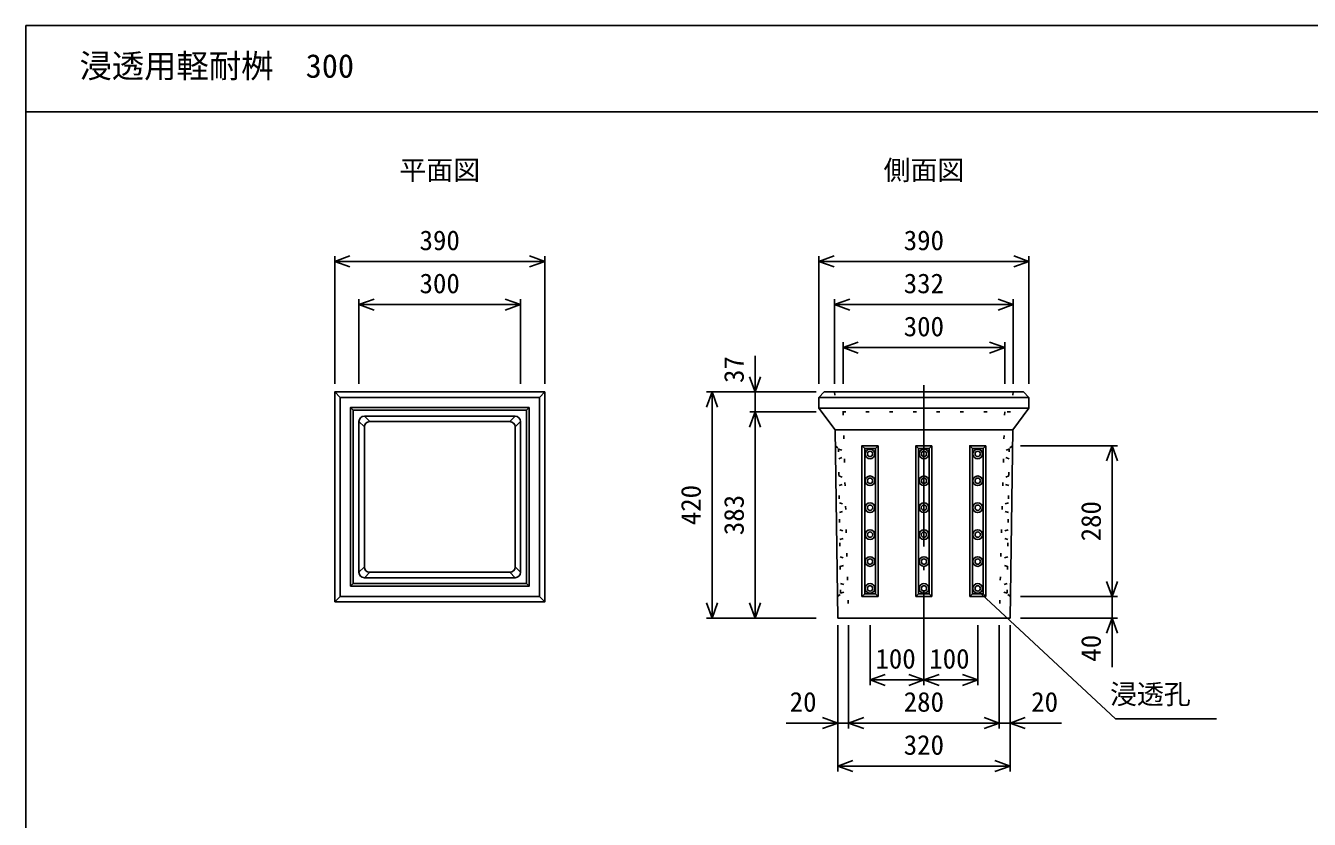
# Model space of a CAD drawing. Units: millimetres, scale not verified. Extents: x -10500 to 10500, y -7425 to 7425.
# Drawn here: x -8250 to -5866, y 4233 to 5708 of the extents above; entities that cross this region are included whole.
import ezdxf
from ezdxf.enums import TextEntityAlignment as Align

# ---------------------------------------------------------------- set-up
doc = ezdxf.new("R2010")
doc.units = ezdxf.units.MM
doc.header["$LTSCALE"] = 25
doc.linetypes.add('DOTTED', pattern=[1.75, 0.25, -1.5])
doc.linetypes.add('LONG_DASHED_DOTTED', pattern=[15.25, 12, -1.5, 0.25, -1.5])
for name, color, linetype, lineweight in [('0-0_CENTER', 7, 'LONG_DASHED_DOTTED', 25), ('0-1_DIM', 7, 'Continuous', 25), ('0-5_OUTLINE', 3, 'Continuous', 25), ('0-6_OUTLINE2', 4, 'DOTTED', 25), ('0-7_TXT', 7, 'Continuous', 25)]:
    doc.layers.add(name, color=color, linetype=linetype, lineweight=lineweight)
doc.styles.add('ＭＳ ゴシック', font='')
doc.styles.get('ＭＳ ゴシック').set_extended_font_data('MS Gothic')

msp = doc.modelspace()

# ---------------------------------------------------------------- linework, layer by layer
at = {"layer": '0-0_CENTER'}
msp.add_line((-6581.85, 5039.86), (-6581.85, 4593.74), dxfattribs=at)
at = {"layer": '0-1_DIM'}
for p, q in [((-7676.03, 5279.45), (-7676.03, 5041.95)), ((-7676.03, 5269.45), (-7286.03, 5269.45)), ((-7286.03, 5279.45), (-7286.03, 5041.95)), ((-6776.85, 5279.45), (-6776.85, 5041.95)), ((-6776.85, 5269.45), (-6386.85, 5269.45)), ((-6386.85, 5279.45), (-6386.85, 5041.95)), ((-7631.03, 5199.45), (-7631.03, 5041.95)), ((-7331.03, 5199.45), (-7331.03, 5041.95)), ((-6747.85, 5199.45), (-6747.85, 5041.95)), ((-6415.85, 5199.45), (-6415.85, 5041.95)), ((-7631.03, 5189.45), (-7331.03, 5189.45)), ((-6747.85, 5189.45), (-6415.85, 5189.45)), ((-6731.85, 5119.45), (-6731.85, 5041.95)), ((-6731.85, 5109.45), (-6431.85, 5109.45)), ((-6431.85, 5119.45), (-6431.85, 5041.95)), ((-6895.38, 5026.95), (-6895.38, 5093.98)), ((-6985.38, 5026.95), (-6781.85, 5026.95)), ((-6975.38, 5026.95), (-6975.38, 4606.95)), ((-6895.38, 5026.95), (-6895.38, 4989.95)), ((-6905.38, 4989.95), (-6781.85, 4989.95)), ((-6895.38, 4989.95), (-6895.38, 4606.95)), ((-6222.29, 4926.95), (-6402.29, 4926.95)), ((-6222.29, 4646.95), (-6402.29, 4646.95)), ((-6985.38, 4606.95), (-6781.85, 4606.95)), ((-6222.29, 4606.95), (-6402.29, 4606.95)), ((-6232.29, 4515.62), (-6232.29, 4606.95)), ((-6741.85, 4321.95), (-6741.85, 4593.74)), ((-6721.85, 4401.95), (-6721.85, 4593.74)), ((-6681.85, 4481.95), (-6681.85, 4593.74)), ((-6581.85, 4481.95), (-6581.85, 4593.74)), ((-6481.85, 4481.95), (-6481.85, 4593.74)), ((-6441.85, 4401.95), (-6441.85, 4593.74)), ((-6421.85, 4321.95), (-6421.85, 4593.74)), ((-6837.53, 4411.95), (-6741.85, 4411.95)), ((-6741.85, 4411.95), (-6721.85, 4411.95)), ((-6721.85, 4411.95), (-6441.85, 4411.95)), ((-6441.85, 4411.95), (-6421.85, 4411.95)), ((-6326.16, 4411.95), (-6421.85, 4411.95)), ((-6741.85, 4331.95), (-6421.85, 4331.95))]:
    msp.add_line(p, q, dxfattribs=at)
for points in [[(-7647.84, 5259.19), (-7676.03, 5269.45), (-7647.84, 5279.71)], [(-7314.22, 5259.19), (-7286.03, 5269.45), (-7314.22, 5279.71)], [(-6748.66, 5259.19), (-6776.85, 5269.45), (-6748.66, 5279.71)], [(-6415.04, 5259.19), (-6386.85, 5269.45), (-6415.04, 5279.71)], [(-7602.84, 5179.19), (-7631.03, 5189.45), (-7602.84, 5199.71)], [(-7359.22, 5179.19), (-7331.03, 5189.45), (-7359.22, 5199.71)], [(-6719.66, 5179.19), (-6747.85, 5189.45), (-6719.66, 5199.71)], [(-6444.04, 5179.19), (-6415.85, 5189.45), (-6444.04, 5199.71)], [(-6703.66, 5099.19), (-6731.85, 5109.45), (-6703.66, 5119.71)], [(-6460.04, 5099.19), (-6431.85, 5109.45), (-6460.04, 5119.71)], [(-6885.12, 5055.14), (-6895.38, 5026.95), (-6905.64, 5055.14)], [(-6965.12, 4998.76), (-6975.38, 5026.95), (-6985.64, 4998.76)], [(-6885.12, 4961.76), (-6895.38, 4989.95), (-6905.64, 4961.76)], [(-6222.03, 4898.76), (-6232.29, 4926.95), (-6242.56, 4898.76)], [(-6232.29, 4926.95), (-6232.29, 4646.95), (-6232.29, 4606.95)], [(-6222.03, 4675.14), (-6232.29, 4646.95), (-6242.56, 4675.14)], [(-6965.12, 4635.14), (-6975.38, 4606.95), (-6985.64, 4635.14)], [(-6885.12, 4635.14), (-6895.38, 4606.95), (-6905.64, 4635.14)], [(-6222.03, 4578.76), (-6232.29, 4606.95), (-6242.56, 4578.76)], [(-6653.66, 4481.69), (-6681.85, 4491.95), (-6653.66, 4502.21)], [(-6681.85, 4491.95), (-6581.85, 4491.95), (-6481.85, 4491.95)], [(-6610.04, 4481.69), (-6581.85, 4491.95), (-6610.04, 4502.21)], [(-6553.66, 4481.69), (-6581.85, 4491.95), (-6553.66, 4502.21)], [(-6510.04, 4481.69), (-6481.85, 4491.95), (-6510.04, 4502.21)], [(-6770.04, 4401.69), (-6741.85, 4411.95), (-6770.04, 4422.21)], [(-6693.66, 4401.69), (-6721.85, 4411.95), (-6693.66, 4422.21)], [(-6470.04, 4401.69), (-6441.85, 4411.95), (-6470.04, 4422.21)], [(-6393.66, 4401.69), (-6421.85, 4411.95), (-6393.66, 4422.21)], [(-6713.66, 4321.69), (-6741.85, 4331.95), (-6713.66, 4342.21)], [(-6450.04, 4321.69), (-6421.85, 4331.95), (-6450.04, 4342.21)]]:
    msp.add_lwpolyline(points, dxfattribs=at)
at = {"layer": '0-5_OUTLINE'}
for p, q in [((-7676.03, 5026.95), (-7666.03, 5016.95)), ((-7296.03, 5016.95), (-7286.03, 5026.95)), ((-6766.85, 5026.95), (-6776.85, 5016.95)), ((-6776.85, 4996.95), (-6776.85, 5016.95)), ((-6776.85, 5016.95), (-6386.85, 5016.95)), ((-6396.85, 5026.95), (-6766.85, 5026.95)), ((-6396.85, 5026.95), (-6386.85, 5016.95)), ((-6386.85, 4996.95), (-6386.85, 5016.95)), ((-7647.03, 4997.95), (-7642.03, 4992.95)), ((-7320.03, 4992.95), (-7315.03, 4997.95)), ((-6776.85, 4996.95), (-6386.85, 4996.95)), ((-6386.85, 4996.95), (-6416.85, 4956.95)), ((-7631.03, 4691.95), (-7631.03, 4971.95)), ((-7621.03, 4961.95), (-7631.03, 4971.95)), ((-7341.03, 4981.95), (-7621.03, 4981.95)), ((-7621.03, 4981.95), (-7611.03, 4971.95)), ((-7621.03, 4701.95), (-7621.03, 4961.95)), ((-7351.03, 4971.95), (-7611.03, 4971.95)), ((-7351.03, 4971.95), (-7341.03, 4981.95)), ((-7331.03, 4971.95), (-7341.03, 4961.95)), ((-7341.03, 4701.95), (-7341.03, 4961.95)), ((-7331.03, 4691.95), (-7331.03, 4971.95)), ((-6746.85, 4956.95), (-6741.85, 4606.95)), ((-6416.85, 4956.95), (-6421.85, 4606.95)), ((-6691.85, 4921.95), (-6696.85, 4926.95)), ((-6691.85, 4921.95), (-6691.85, 4651.95)), ((-6671.85, 4921.95), (-6691.85, 4921.95)), ((-6671.85, 4921.95), (-6666.85, 4926.95)), ((-6671.85, 4921.95), (-6671.85, 4651.95)), ((-6666.85, 4926.95), (-6666.85, 4646.95)), ((-6591.85, 4921.95), (-6596.85, 4926.95)), ((-6591.85, 4921.95), (-6591.85, 4651.95)), ((-6571.85, 4921.95), (-6591.85, 4921.95)), ((-6571.85, 4921.95), (-6566.85, 4926.95)), ((-6571.85, 4921.95), (-6571.85, 4651.95)), ((-6566.85, 4926.95), (-6566.85, 4646.95)), ((-6491.85, 4921.95), (-6496.85, 4926.95)), ((-6491.85, 4921.95), (-6491.85, 4651.95)), ((-6471.85, 4921.95), (-6491.85, 4921.95)), ((-6471.85, 4921.95), (-6466.85, 4926.95)), ((-6471.85, 4921.95), (-6471.85, 4651.95)), ((-6466.85, 4926.95), (-6466.85, 4646.95)), ((-7621.03, 4701.95), (-7631.03, 4691.95)), ((-7341.03, 4701.95), (-7331.03, 4691.95)), ((-7611.03, 4691.95), (-7621.03, 4681.95)), ((-7621.03, 4681.95), (-7341.03, 4681.95)), ((-7611.03, 4691.95), (-7351.03, 4691.95)), ((-7351.03, 4691.95), (-7341.03, 4681.95)), ((-7642.03, 4670.95), (-7647.03, 4665.95)), ((-7315.03, 4665.95), (-7320.03, 4670.95)), ((-6691.85, 4651.95), (-6696.85, 4646.95)), ((-6671.85, 4651.95), (-6691.85, 4651.95)), ((-6671.85, 4651.95), (-6666.85, 4646.95)), ((-6591.85, 4651.95), (-6596.85, 4646.95)), ((-6571.85, 4651.95), (-6591.85, 4651.95)), ((-6571.85, 4651.95), (-6566.85, 4646.95)), ((-6491.85, 4651.95), (-6496.85, 4646.95)), ((-6471.85, 4651.95), (-6491.85, 4651.95)), ((-6471.85, 4651.95), (-6466.85, 4646.95)), ((-7666.03, 4646.95), (-7676.03, 4636.95)), ((-7296.03, 4646.95), (-7286.03, 4636.95)), ((-6666.85, 4646.95), (-6696.85, 4646.95)), ((-6566.85, 4646.95), (-6596.85, 4646.95)), ((-6466.85, 4646.95), (-6496.85, 4646.95)), ((-6421.85, 4606.95), (-6741.85, 4606.95))]:
    msp.add_line(p, q, dxfattribs=at)
for points in [[(-7676.03, 4636.95), (-7286.03, 4636.95), (-7286.03, 5026.95), (-7676.03, 5026.95)], [(-7666.03, 4646.95), (-7296.03, 4646.95), (-7296.03, 5016.95), (-7666.03, 5016.95)], [(-7647.03, 4665.95), (-7315.03, 4665.95), (-7315.03, 4997.95), (-7647.03, 4997.95)], [(-7642.03, 4670.95), (-7320.03, 4670.95), (-7320.03, 4992.95), (-7642.03, 4992.95)]]:
    msp.add_lwpolyline(points, close=True, dxfattribs=at)
for points in [[(-6776.85, 4996.95), (-6746.85, 4956.95), (-6416.85, 4956.95)], [(-6666.85, 4926.95), (-6696.85, 4926.95), (-6696.85, 4646.95)], [(-6566.85, 4926.95), (-6596.85, 4926.95), (-6596.85, 4646.95)], [(-6466.85, 4926.95), (-6496.85, 4926.95), (-6496.85, 4646.95)]]:
    msp.add_lwpolyline(points, dxfattribs=at)
for centre, radius in [((-6681.85, 4911.95), 9), ((-6681.85, 4911.95), 5), ((-6581.85, 4911.95), 9), ((-6581.85, 4911.95), 5), ((-6481.85, 4911.95), 9), ((-6481.85, 4911.95), 5), ((-6681.85, 4861.95), 9), ((-6681.85, 4861.95), 5), ((-6581.85, 4861.95), 9), ((-6581.85, 4861.95), 5), ((-6481.85, 4861.95), 9), ((-6481.85, 4861.95), 5), ((-6681.85, 4811.95), 9), ((-6681.85, 4811.95), 5), ((-6581.85, 4811.95), 9), ((-6581.85, 4811.95), 5), ((-6481.85, 4811.95), 9), ((-6481.85, 4811.95), 5), ((-6681.85, 4761.95), 9), ((-6581.85, 4761.95), 9), ((-6481.85, 4761.95), 9), ((-6681.85, 4761.95), 5), ((-6581.85, 4761.95), 5), ((-6481.85, 4761.95), 5), ((-6681.85, 4711.95), 9), ((-6581.85, 4711.95), 9), ((-6481.85, 4711.95), 9), ((-6681.85, 4711.95), 5), ((-6581.85, 4711.95), 5), ((-6481.85, 4711.95), 5), ((-6681.85, 4661.95), 9), ((-6681.85, 4661.95), 5), ((-6581.85, 4661.95), 9), ((-6581.85, 4661.95), 5), ((-6481.85, 4661.95), 9), ((-6481.85, 4661.95), 5)]:
    msp.add_circle(centre, radius, dxfattribs=at)
for centre, start, end in [((-7621.03, 4971.95), 90, 180), ((-7611.03, 4961.95), 90, 180), ((-7351.03, 4961.95), 0, 90), ((-7341.03, 4971.95), 0, 90), ((-7611.03, 4701.95), 180, 270), ((-7351.03, 4701.95), 270, 0), ((-7621.03, 4691.95), 180, 270), ((-7341.03, 4691.95), 270, 0)]:
    msp.add_arc(centre, 10, start, end, dxfattribs=at)
at = {"layer": '0-6_OUTLINE2'}
for p, q in [((-6747.85, 5026.95), (-6742.85, 4989.95)), ((-6415.85, 5026.95), (-6420.85, 4989.95)), ((-6420.85, 4989.95), (-6742.85, 4989.95)), ((-6731.85, 4989.95), (-6721.85, 4606.95)), ((-6431.85, 4989.95), (-6441.85, 4606.95)), ((-6746.42, 4926.95), (-6740.35, 4921.95)), ((-6740.35, 4921.95), (-6736.49, 4651.95)), ((-6740.33, 4920.95), (-6729.94, 4916.95)), ((-6423.36, 4920.95), (-6433.75, 4916.95)), ((-6423.35, 4921.95), (-6427.21, 4651.95)), ((-6417.28, 4926.95), (-6423.35, 4921.95)), ((-6740.08, 4902.95), (-6729.68, 4906.95)), ((-6423.62, 4902.95), (-6434.02, 4906.95)), ((-6739.62, 4870.95), (-6728.64, 4866.95)), ((-6424.08, 4870.95), (-6435.06, 4866.95)), ((-6739.36, 4852.95), (-6728.38, 4856.95)), ((-6424.33, 4852.95), (-6435.32, 4856.95)), ((-6738.9, 4820.95), (-6727.33, 4816.95)), ((-6424.79, 4820.95), (-6436.36, 4816.95)), ((-6738.65, 4802.95), (-6727.07, 4806.95)), ((-6425.05, 4802.95), (-6436.63, 4806.95)), ((-6738.19, 4770.95), (-6726.03, 4766.95)), ((-6425.51, 4770.95), (-6437.67, 4766.95)), ((-6737.93, 4752.95), (-6725.76, 4756.95)), ((-6425.76, 4752.95), (-6437.93, 4756.95)), ((-6737.48, 4720.95), (-6724.72, 4716.95)), ((-6426.22, 4720.95), (-6438.98, 4716.95)), ((-6737.22, 4702.95), (-6724.46, 4706.95)), ((-6426.48, 4702.95), (-6439.24, 4706.95)), ((-6742.42, 4646.95), (-6736.49, 4651.95)), ((-6736.76, 4670.95), (-6723.41, 4666.95)), ((-6736.5, 4652.95), (-6723.15, 4656.95)), ((-6427.19, 4652.95), (-6440.54, 4656.95)), ((-6426.93, 4670.95), (-6440.28, 4666.95)), ((-6421.28, 4646.95), (-6427.21, 4651.95))]:
    msp.add_line(p, q, dxfattribs=at)
at = {"layer": '0-7_TXT'}
for p, q in [((-2150, 5707.57), (-8250, 5707.57)), ((-8250, 5547.57), (-2150, 5547.57)), ((-6475.67, 4651.75), (-6225.93, 4419.5)), ((-6225.93, 4419.5), (-6038.74, 4419.5))]:
    msp.add_line(p, q, dxfattribs=at)
msp.add_lwpolyline([(-2150, 5707.57), (-2150, 2747.57), (-8250, 2747.57), (-8250, 5707.57)], dxfattribs=at)

# ---------------------------------------------------------------- texts
at = {"layer": '0-1_DIM', "style": 'ＭＳ ゴシック'}
for s, p in [('390', (-7518.53, 5279.45)), ('390', (-6619.35, 5279.45)), ('300', (-7518.53, 5199.45)), ('332', (-6619.35, 5199.45)), ('300', (-6619.35, 5119.45)), ('100', (-6671.9, 4502.06)), ('100', (-6571.9, 4502.06)), ('20', (-6831.13, 4421.95)), ('280', (-6619.35, 4421.95)), ('20', (-6382.57, 4421.95)), ('320', (-6619.35, 4341.95))]:
    msp.add_text(s, height=36.66, dxfattribs=at).set_placement(p, align=Align.BOTTOM_LEFT)
for s, p in [('37', (-6905.38, 5043.65)), ('420', (-6985.38, 4779.45)), ('383', (-6905.38, 4760.95)), ('280', (-6242.29, 4749.45)), ('40', (-6242.29, 4525.89))]:
    msp.add_text(s, height=36.66, rotation=90, dxfattribs=at).set_placement(p, align=Align.BOTTOM_LEFT)
at = {"layer": '0-7_TXT', "style": 'ＭＳ ゴシック'}
for s, height, p in [('浸透用軽耐桝\u3000300', 43.99, (-8150, 5597.57)), ('平面図', 36.66, (-7556.03, 5409.81)), ('側面図', 36.66, (-6656.85, 5409.81)), ('浸透孔', 36.66, (-6236.26, 4436.18))]:
    msp.add_text(s, height=height, dxfattribs=at).set_placement(p, align=Align.BOTTOM_LEFT)

doc.saveas('drawing.dxf')
